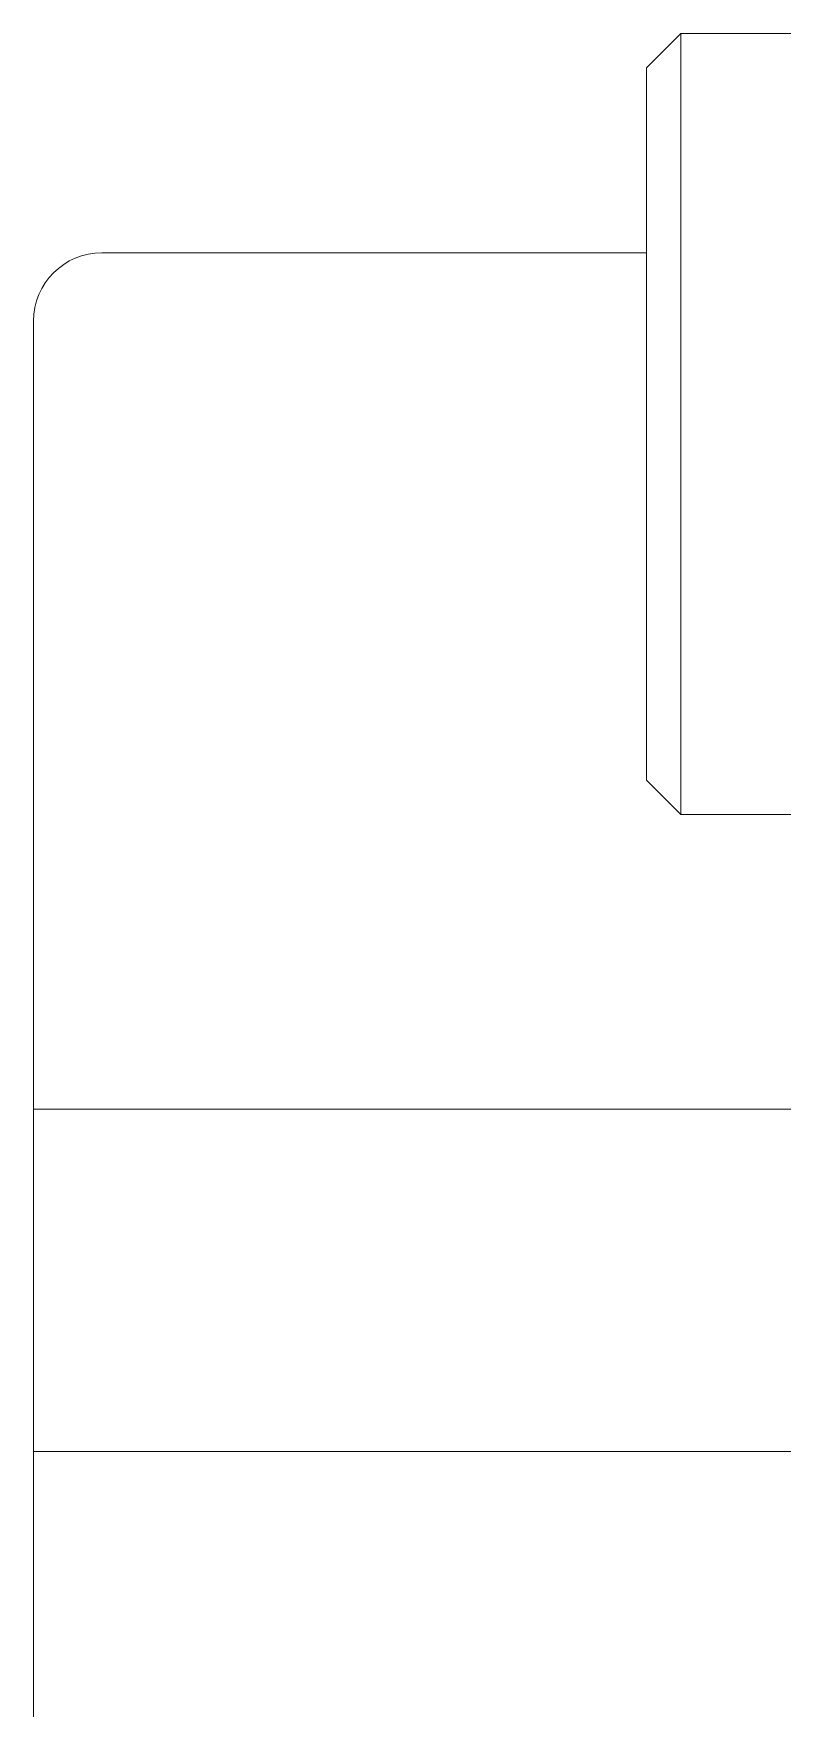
# Model space of a CAD drawing. Extents: x 500 to 100500, y -14500 to 21140.
# Drawn here: x 6247.5 to 6269.37, y -5452.14 to -5403.24 of the extents above; entities that cross this region are included whole.
import ezdxf

# ---------------------------------------------------------------- set-up
doc = ezdxf.new("R2010")
doc.units = 0
doc.layers.get('0').update_dxf_attribs({"linetype": 'CONTINUOUS'})
doc.layers.add('D', color=7, linetype='CONTINUOUS')

# ---------------------------------------------------------------- blocks, each defined once
blk = doc.blocks.new('KZXCVASDF123')
at = {"color": 7, "linetype": 'Continuous', "lineweight": 18}
for p, q in [((-58804.67, -66286.275, 21.357), (-58805.67, -66287.275, 21.357)), ((-58796.67, -66286.275, 21.357), (-58804.67, -66286.275, 21.357)), ((-58804.67, -66286.275, 21.357), (-58804.67, -66302.945, 21.357)), ((-58805.67, -66287.275, 21.357), (-58805.67, -66288.453, 21.357)), ((-58805.67, -66288.453, 21.357), (-58805.67, -66308.075, 21.357)), ((-58821.57, -66292.675, 21.357), (-58805.67, -66292.675, 21.357)), ((-58823.57, -66294.675, 21.357), (-58823.57, -66317.675, 21.357)), ((-58804.67, -66302.945, 21.357), (-58804.67, -66309.075, 21.357)), ((-58805.67, -66308.075, 21.357), (-58804.67, -66309.075, 21.357)), ((-58804.67, -66309.075, 21.357), (-58796.67, -66309.075, 21.357)), ((-58823.57, -66317.675, 21.357), (-58823.57, -66327.675, 21.357)), ((-58749.07, -66317.675, 21.357), (-58823.57, -66317.675, 21.357)), ((-58823.57, -66327.675, 21.357), (-58749.07, -66327.675, 21.357)), ((-58823.57, -66344.675, 21.357), (-58823.57, -66327.675, 21.357))]:
    blk.add_line(p, q, dxfattribs=at)
blk.add_arc((-58821.57, -66294.675, 21.357), 2, 90, 180, dxfattribs=at)

msp = doc.modelspace()

# ---------------------------------------------------------------- block references
at = {"layer": 'D', "color": 1}
msp.add_blockref('KZXCVASDF123', (65071.069, 60883.036, -31.832), dxfattribs=at)

doc.saveas('drawing.dxf')
